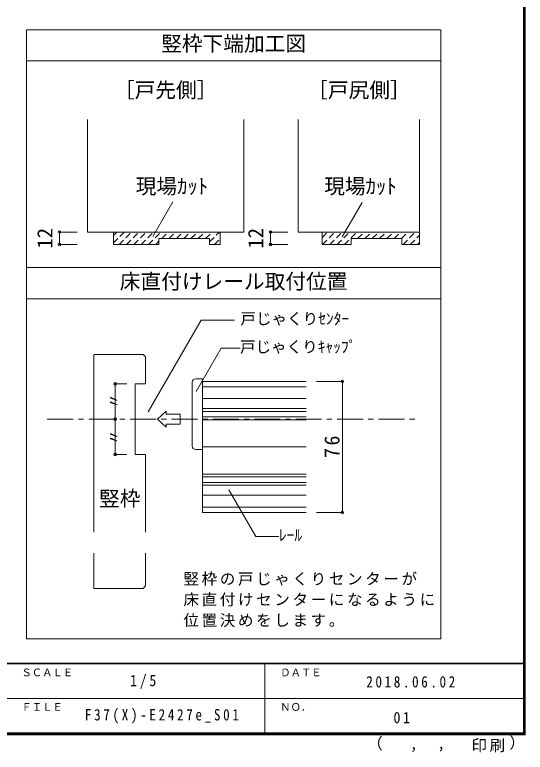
# Model space of a CAD drawing. Units: millimetres at full size, sheet at 1:5, with parts at other scales. Extents: x -973 to 977, y -718 to 696.
# Drawn here: x 484 to 977, y -718 to -5 of the extents above; entities that cross this region are included whole.
import ezdxf
from ezdxf.enums import TextEntityAlignment as Align

# ---------------------------------------------------------------- set-up
doc = ezdxf.new("R2010")
doc.units = ezdxf.units.MM
doc.header["$LTSCALE"] = 5
doc.header["$PDMODE"] = 32
doc.header["$PDSIZE"] = 2.5
doc.linetypes.add('CHAIN1', pattern=[8, 5, -1, 1, -1])
doc.linetypes.add('DASHED1', pattern=[1.8, 1.2, -0.6])
for name, color, linetype, lineweight in [('0-4_枠', 3, 'Continuous', 9), ('0-A_文字', 7, 'Continuous', 9), ('0-B_寸法', 7, 'Continuous', 9), ('0-C_ハッチ', 4, 'DASHED1', 9), ('2-1_通り芯', 4, 'CHAIN1', 9), ('2-4_枠', 3, 'Continuous', 9), ('2-7_金物', 7, 'Continuous', 9), ('2-A_文字', 7, 'Continuous', 9), ('2-B_寸法', 4, 'Continuous', 9), ('F-1_枠', 6, 'Continuous', 9)]:
    doc.layers.add(name, color=color, linetype=linetype, lineweight=lineweight)
doc.layers.add('F-A_文字', color=7, linetype='Continuous')
doc.styles.add('ＭＳ ゴシック', font='')
doc.styles.get('ＭＳ ゴシック').set_extended_font_data('MS Gothic')

msp = doc.modelspace()

# ---------------------------------------------------------------- linework, layer by layer
at = {"layer": '0-4_枠'}
for p, q in [((553.813, -106.5), (553.813, -215.191)), ((704.813, -106.5), (704.813, -215.191)), ((757.463, -215.191), (757.463, -106.5)), ((874.463, -106.5), (874.463, -227.191)), ((553.813, -215.191), (704.813, -215.191)), ((681.813, -215.191), (681.813, -227.191)), ((757.463, -215.191), (874.463, -215.191)), ((780.463, -215.191), (780.463, -227.191)), ((622.813, -227.191), (622.813, -221.491)), ((671.813, -221.491), (622.813, -221.491)), ((671.813, -227.191), (671.813, -221.491)), ((671.813, -227.191), (681.813, -227.191)), ((780.463, -227.191), (808.463, -227.191)), ((808.463, -221.491), (808.463, -227.191)), ((857.463, -227.191), (874.463, -227.191))]:
    msp.add_line(p, q, dxfattribs=at)
for points in [[(578.813, -215.191), (578.813, -227.191), (622.813, -227.191)], [(808.463, -221.491), (857.463, -221.491), (857.463, -227.191)]]:
    msp.add_lwpolyline(points, dxfattribs=at)
at = {"layer": '0-A_文字', "color": 3}
for p, q in [((494.986, -608.192), (494.986, -19.833)), ((494.986, -19.833), (894.986, -19.833)), ((894.986, -608.192), (894.986, -19.833)), ((494.986, -49.833), (894.986, -49.833)), ((494.986, -249.604), (894.986, -249.604)), ((494.986, -279.604), (894.986, -279.604)), ((494.986, -608.192), (894.986, -608.192))]:
    msp.add_line(p, q, dxfattribs=at)
at = {"layer": '0-A_文字'}
for p, q in [((636.289, -186.1), (617.082, -219.369)), ((819.069, -186.564), (799.861, -219.833))]:
    msp.add_line(p, q, dxfattribs=at)
at = {"layer": '0-B_寸法', "color": 4}
for p, q in [((543.813, -215.191), (526.833, -215.191)), ((526.833, -215.191), (526.833, -227.191)), ((730.482, -215.191), (730.482, -227.191)), ((747.463, -215.191), (730.482, -215.191)), ((543.813, -227.191), (526.833, -227.191)), ((747.463, -227.191), (730.482, -227.191))]:
    msp.add_line(p, q, dxfattribs=at)
at = {"layer": '0-B_寸法'}
for p in [(526.833, -215.191), (730.482, -215.191), (526.833, -227.191), (730.482, -227.191)]:
    msp.add_point(p, dxfattribs=at)
at = {"layer": '0-C_ハッチ'}
for p, q in [((578.813, -218.681), (582.303, -215.191)), ((578.813, -225.752), (589.374, -215.191)), ((584.445, -227.191), (596.445, -215.191)), ((591.516, -227.191), (603.516, -215.191)), ((598.587, -227.191), (610.587, -215.191)), ((605.658, -227.191), (617.658, -215.191)), ((612.729, -227.191), (624.729, -215.191)), ((625.5, -221.491), (631.8, -215.191)), ((632.571, -221.491), (638.871, -215.191)), ((639.642, -221.491), (645.942, -215.191)), ((646.714, -221.491), (653.014, -215.191)), ((653.785, -221.491), (660.085, -215.191)), ((660.856, -221.491), (667.156, -215.191)), ((667.927, -221.491), (674.227, -215.191)), ((671.813, -224.676), (681.298, -215.191)), ((780.463, -220.451), (785.722, -215.191)), ((780.793, -227.191), (792.793, -215.191)), ((787.864, -227.191), (799.864, -215.191)), ((794.936, -227.191), (806.936, -215.191)), ((802.007, -227.191), (814.007, -215.191)), ((814.778, -221.491), (821.078, -215.191)), ((821.849, -221.491), (828.149, -215.191)), ((828.92, -221.491), (835.22, -215.191)), ((835.991, -221.491), (842.291, -215.191)), ((843.062, -221.491), (849.362, -215.191)), ((850.133, -221.491), (856.433, -215.191)), ((857.204, -221.491), (863.504, -215.191)), ((858.575, -227.191), (870.575, -215.191)), ((865.646, -227.191), (874.463, -218.375)), ((619.8, -227.191), (622.813, -224.178)), ((676.369, -227.191), (681.813, -221.747)), ((872.717, -227.191), (874.463, -225.446))]:
    msp.add_line(p, q, dxfattribs=at)
at = {"layer": '2-1_通り芯'}
msp.add_line((514.986, -395.986), (874.986, -395.986), dxfattribs=at)
at = {"layer": '2-4_枠'}
for p, q in [((607.629, -333.486), (559.986, -333.486)), ((559.986, -333.486), (559.986, -505.326)), ((609.986, -335.843), (607.629, -333.486)), ((609.986, -335.843), (609.986, -361.82)), ((599.986, -361.82), (609.986, -361.82)), ((599.986, -430.153), (599.986, -361.82)), ((599.986, -430.153), (609.986, -430.153)), ((609.986, -505.326), (609.986, -430.153)), ((559.986, -525.326), (559.986, -559.535)), ((609.986, -557.178), (609.986, -525.326)), ((607.629, -559.535), (559.986, -559.535)), ((607.629, -559.535), (609.986, -557.178))]:
    msp.add_line(p, q, dxfattribs=at)
at = {"layer": '2-7_金物', "color": 4}
for p, q in [((654.986, -421.988), (654.986, -360.321)), ((664.986, -364.707), (764.986, -364.707)), ((664.986, -376.155), (764.986, -376.155)), ((621.572, -395.986), (629.855, -388.394)), ((629.855, -388.394), (629.855, -391.155)), ((643.429, -391.155), (629.855, -391.155)), ((643.429, -391.155), (643.429, -400.818)), ((664.986, -385.774), (764.986, -385.774)), ((621.572, -395.986), (629.855, -403.579)), ((664.986, -396.536), (764.986, -396.536)), ((629.855, -400.818), (629.855, -403.579)), ((643.429, -400.818), (629.855, -400.818)), ((658.32, -425.321), (664.986, -425.321)), ((664.986, -449.107), (764.986, -449.107)), ((664.986, -459.869), (764.986, -459.869)), ((664.986, -469.488), (764.986, -469.488)), ((664.986, -480.936), (764.986, -480.936))]:
    msp.add_line(p, q, dxfattribs=at)
at = {"layer": '2-7_金物'}
for p, q in [((664.986, -359.488), (664.986, -486.155)), ((664.986, -359.488), (764.986, -359.488)), ((664.986, -388.488), (764.986, -388.488)), ((664.986, -393.821), (764.986, -393.821)), ((664.986, -422.821), (764.986, -422.821)), ((664.986, -451.821), (764.986, -451.821)), ((664.986, -457.155), (764.986, -457.155)), ((664.986, -486.155), (764.986, -486.155))]:
    msp.add_line(p, q, dxfattribs=at)
at = {"layer": '2-7_金物', "color": 4}
msp.add_lwpolyline([(658.32, -356.988), (664.986, -356.988), (664.986, -425.321)], dxfattribs=at)
for centre, start, end in [((658.32, -360.321), 90, 180), ((658.32, -421.988), 180, 270)]:
    msp.add_arc(centre, 3.333, start, end, dxfattribs=at)
at = {"layer": '2-A_文字'}
for p, q in [((612.287, -389.02), (663.536, -300.254)), ((663.536, -300.254), (695.882, -300.254)), ((658.904, -369.132), (682.99, -327.414)), ((682.99, -327.414), (701.122, -327.414))]:
    msp.add_line(p, q, dxfattribs=at)
msp.add_lwpolyline([(690.481, -464.38), (716.389, -509.254), (738.623, -509.254)], dxfattribs=at)
msp.add_point((580.543, -395.986), dxfattribs=at)
at = {"layer": '2-B_寸法'}
for p, q in [((580.543, -361.82), (580.543, -430.153)), ((580.543, -361.82), (591.932, -361.82)), ((799.986, -359.488), (774.986, -359.488)), ((799.986, -359.488), (799.986, -486.155)), ((580.543, -430.153), (591.932, -430.153)), ((799.986, -486.155), (774.986, -486.155))]:
    msp.add_line(p, q, dxfattribs=at)
at = {"layer": '2-B_寸法', "color": 7}
for p in [(580.543, -361.82), (799.986, -359.488), (580.543, -430.153), (799.986, -486.155)]:
    msp.add_point(p, dxfattribs=at)
at = {"layer": 'F-1_枠'}
for p, q in [((974.986, 695.833), (974.986, -700.833)), ((975.82, 695.833), (975.82, -700.833)), ((976.653, 695.833), (976.653, -700.833)), ((976.653, -631.667), (-973.347, -631.667)), ((976.653, -632.5), (-973.347, -632.5)), ((724.986, -632.5), (724.986, -699.167)), ((1.653, -665.833), (974.986, -665.834)), ((976.653, -699.167), (-973.347, -699.167)), ((976.653, -700), (-973.347, -700)), ((976.653, -700.833), (-973.347, -700.833))]:
    msp.add_line(p, q, dxfattribs=at)

# ---------------------------------------------------------------- texts
at = {"layer": '0-A_文字', "style": 'ＭＳ ゴシック'}
for s, p in [('竪枠下端加工図', (624.986, -44.833)), ('［戸先側］', (579.313, -89.687)), ('［戸尻側］', (765.963, -89.687)), ('現場ｶｯﾄ', (600.364, -182.655)), ('現場ｶｯﾄ', (782.479, -182.655)), ('床直付けレール取付位置', (584.986, -274.604))]:
    msp.add_text(s, height=14.66, dxfattribs=at).set_placement(p, align=Align.BOTTOM_LEFT)
at = {"layer": '0-B_寸法', "style": 'ＭＳ ゴシック'}
for p in [(524.333, -231.191), (727.982, -231.191)]:
    msp.add_text('12', height=14.66, rotation=90, dxfattribs=at).set_placement(p, align=Align.BOTTOM_LEFT)
at = {"layer": '2-A_文字', "style": 'ＭＳ ゴシック'}
for s, height, p in [('戸じゃくりｾﾝﾀｰ', 11, (701.583, -307.754)), ('戸じゃくりｷｬｯﾌﾟ', 11, (701.122, -334.914)), ('竪枠', 14.66, (564.986, -484.467)), ('ﾚｰﾙ', 11, (738.623, -516.754))]:
    msp.add_text(s, height=height, dxfattribs=at).set_placement(p, align=Align.BOTTOM_LEFT)
for p in [(588.043, -385.986), (588.043, -420.986)]:
    msp.add_text('〃', height=11, rotation=90, dxfattribs=at).set_placement(p, align=Align.BOTTOM_LEFT)
at = {"layer": '2-A_文字', "char_height": 11, "attachment_point": 7, "style": 'ＭＳ ゴシック'}
for s, insert in [('\\T1.17;竪枠の戸じゃくりセンターが', (646.487, -557)), ('\\T1.17;床直付けセンターになるように', (646.487, -577)), ('\\T1.17;位置決めをします。', (646.487, -597))]:
    msp.add_mtext(s, dxfattribs=dict(at, insert=insert))
at = {"layer": '2-B_寸法', "color": 7, "insert": (797.486, -433.446), "char_height": 14.66, "attachment_point": 7, "rotation": 90, "style": 'ＭＳ ゴシック'}
msp.add_mtext('\\T1.27;\\W0.95;76', dxfattribs=at)
at = {"layer": 'F-A_文字', "style": 'ＭＳ ゴシック'}
for s, height, p in [('ＳＣＡＬＥ', 7.331, (489.986, -646.667)), ('ＤＡＴＥ', 7.331, (739.986, -646.667)), ('ＦＩＬＥ', 7.331, (489.986, -680)), ('ＮＯ．', 7.331, (739.986, -680.001)), ('（', 11, (823.992, -718.052)), ('）', 11, (961.387, -717.355)), (',', 11, (891.686, -717.588)), (',', 11, (865.199, -718.052))]:
    msp.add_text(s, height=height, dxfattribs=at).set_placement(p, align=Align.BOTTOM_LEFT)
at = {"layer": 'F-A_文字', "char_height": 11, "attachment_point": 7, "style": 'ＭＳ ゴシック'}
for s, insert in [('\\T1.38;\\W0.9;1/5', (594.986, -656.667)), ('\\T1.39;\\W0.85;2018.06.02', (823.111, -655.417)), ('\\T1.4;\\W0.85;F37(X)-E2427e_S01', (551.236, -690.001)), ('\\T1.36;\\W0.9;01', (849.361, -690.001)), ('\\T1.17;印刷', (924.678, -717.82))]:
    msp.add_mtext(s, dxfattribs=dict(at, insert=insert))

doc.saveas('drawing.dxf')
